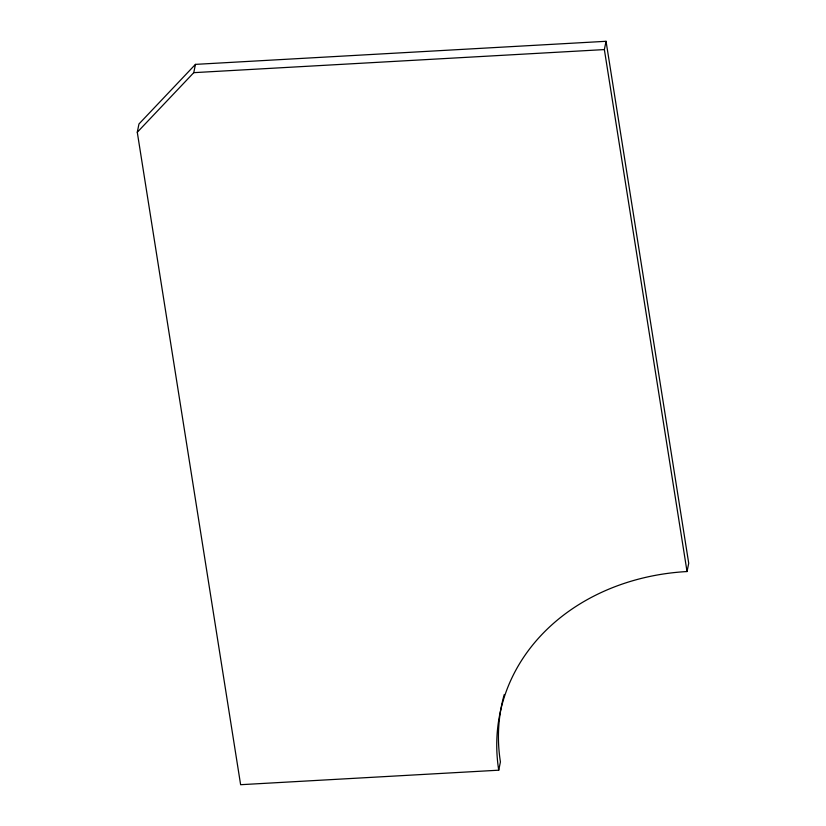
<?xml version="1.0" encoding="UTF-8"?>
<svg xmlns="http://www.w3.org/2000/svg" width="826" height="826" viewBox="0 0 826 826"><rect width="100%" height="100%" fill="white"/><g stroke="black" fill="none" stroke-linecap="round" stroke-linejoin="round"><path stroke-width="1.24" d="M137.281 132.253L138.964 123.972L195.452 64.376L606.047 41.3L688.719 563.26L687.036 571.54A221.12 185.272 11.5 0 0 498.739 770.193L240.624 784.7L137.281 132.253L193.769 72.657L195.452 64.376M687.036 571.54L604.364 49.581L606.047 41.3M498.739 770.193L500.422 761.913A221.12 185.272 11.5 0 1 504.242 694.532M193.769 72.657L604.364 49.581"/></g></svg>
